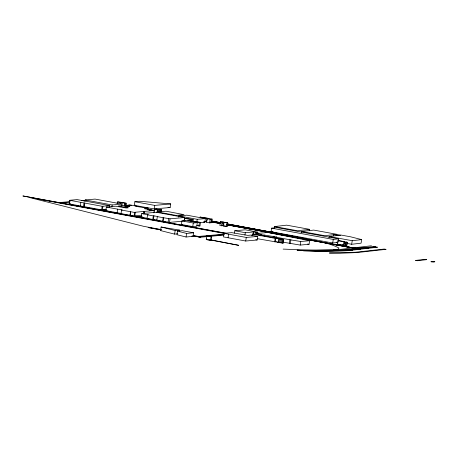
<?xml version="1.0" encoding="UTF-8"?>
<svg xmlns="http://www.w3.org/2000/svg" width="458" height="458" viewBox="0 0 458 458"><rect width="100%" height="100%" fill="white"/><g stroke="black" fill="none" stroke-linecap="round" stroke-linejoin="round"><path stroke-width="0.69" d="M106.485 209.443L101.613 209.861L69.055 203.862L69.622 200.289L77.133 199.602L109.76 205.625L109.479 207.411M80.293 205.934L80.86 202.362M83.459 206.518L84.026 202.946L69.622 200.289M84.18 206.65L84.764 203.077L102.18 206.295L109.76 205.625M84.988 201.171L85.177 199.98L95.058 199.087L122.046 204.068L112.164 204.961L85.177 199.98M84.198 206.65L84.764 203.077L84.026 202.946M101.613 209.861L102.18 206.295M102.415 209.81L102.913 206.226M106.348 207.068L122.2 209.987L121.582 210.045L121.015 213.617L121.633 213.56L105.787 210.634L106.348 207.068L115.742 206.214L126.202 207.989L128.263 207.8L118.387 205.98L123.116 205.55L127.307 206.323L131.457 205.539L128.709 205.029L128.521 206.22M111.878 206.747L112.164 204.961M117.162 203.753L117.448 201.967L118.525 201.864L126.225 203.243L125.755 206.22M120.483 203.753L120.672 202.562L126.225 203.243M120.74 203.758L120.929 202.568M121.759 205.854L122.2 202.802M124.273 205.636L124.645 203.255M124.822 206.306L125.297 203.329M134.297 205.304L134.864 201.732L139.856 201.274L170.702 203.93L170.136 207.503L154.163 208.968L134.297 205.304L135.545 205.19M134.068 216.044L134.635 212.472L135.333 212.409L134.772 215.981L134.068 216.044L121.015 213.617M141.711 213.588L148.22 214.791L147.613 214.842L147.047 218.414L147.653 218.363L141.144 217.161L141.711 213.588L156.321 212.283L184.614 217.504L184.047 221.077M143.709 213.829L144.007 211.43L154.254 210.52L144.379 208.699L147.659 208.401L147.476 209.587M143.915 213.789L144.293 211.407M143.984 213.8L144.362 211.419M147.945 209.329L148.134 208.138L144.138 207.56M154.163 208.968L154.724 205.396L170.702 203.93M147.047 218.414L152.749 219.468L153.316 215.895L153.951 215.85L157.907 216.582L157.357 216.628L156.791 220.201L169.471 222.393L181.963 221.266M153.877 212.901L154.506 209.117L154.987 209.071L157.873 209.604L157.403 212.581M152.749 219.468L153.384 219.422L153.951 215.85M156.928 212.626L157.34 209.638L154.506 209.117M157.312 212.501L157.781 209.524L155.892 209.02L160.815 209.775L160.529 211.562M158.348 212.054L158.726 209.672L160.815 209.775M159.235 212.169L159.613 209.787M160.042 211.636L160.323 209.85M160.46 211.63L160.741 209.844M160.718 212.043L161.336 209.644L160.958 212.025M179.399 231.324L179.588 230.134L161.119 227.008L160.552 230.58L174.601 234.118L177.761 233.826M162.607 221.277L163.174 217.705L170.038 218.821L184.614 217.504M163.162 221.225L163.729 217.653M168.097 222.136L168.659 218.563M169.471 222.393L170.038 218.821M174.601 234.118L175.168 230.551L179.588 230.134M178.591 217.103L178.78 215.913L186.835 215.18L205.361 218.598L204.795 222.17L200.049 222.594M177.492 231.135L176.925 234.708L186.057 237.009L193.064 236.368L193.625 232.796L182.255 230.7L177.492 231.135L186.624 233.437L193.625 232.796M181.374 224.494L181.935 220.922L185.948 220.538L197.312 222.634L196.751 226.206L192.738 226.584L181.374 224.494L182.708 224.368M184.419 220.779L184.797 218.397L186.125 218.277L193.236 219.594L192.955 221.38M186.057 237.009L186.624 233.437M191.753 220.911L191.942 219.72L193.236 219.594M192.738 226.584L193.305 223.017L197.312 222.634M196.848 221.701L197.226 219.319L205.361 218.598M198.875 226.034L199.442 222.462L200.484 222.359L199.917 225.931L196.831 225.657M207.44 218.386L208.585 218.598L207.056 218.735L206.489 222.307L209.604 222.88L211.573 222.703L212.14 219.13L199.98 217.069L208.207 218.311L207.766 218.351M204.674 221.609L206.65 221.975L207.216 218.403M206.272 239.574L206.839 236.007L207.394 235.956L211.613 236.734L211.046 240.307L206.272 239.574L211.046 240.307M209.604 222.88L210.17 219.308L212.14 219.13M210.485 240.353L211.052 236.78L211.613 236.734M220.395 221.884L219.829 225.456L221.523 225.771L222.96 225.645L223.521 222.078L220.395 221.884L223.521 222.078M221.523 225.771L222.09 222.199M223.115 225.863L223.676 222.29L224.334 222.233L227.723 222.857L227.157 226.429L223.115 225.863L227.157 226.429M224.019 233.34L223.458 236.912L245.717 241.023L257.167 239.981L257.734 236.408L250.698 235.109L247.749 235.378L231.668 232.641L224.019 233.34L246.284 237.45L257.734 236.408M226.504 226.487L227.071 222.92L227.723 222.857M228.067 237.765L228.634 234.193M234.404 233.145L234.782 230.763L245.276 229.807L257.894 232.2L257.614 233.986M244.927 235.086L245.305 232.704L253.572 231.954L255.89 232.383L257.894 232.2M245.717 241.023L246.284 237.45M251.997 235.876L252.284 234.09L253.652 233.969L283.754 239.431L283.164 243.089L282.741 243.101L257.276 238.687M253.194 234.336L253.572 231.954M255.512 234.765L255.89 232.383M256.102 234.748L256.291 233.557L267.815 232.475L309.637 240.702L309.07 244.274L300.213 245.07L283.078 242.179M260.167 235.91L260.356 234.719L261.799 234.576L256.291 233.557M264.484 236.294L264.672 235.103L276.993 237.112L276.014 237.198L275.825 238.389M336.596 242.167L337.993 242.419L332.708 242.998L271.073 231.737L271.64 228.164L276.924 227.592L338.559 238.853L338.09 241.824M272.968 237.862L273.157 236.671M273.97 237.776L274.159 236.586M274.64 241.893L275.206 238.326L283.754 239.431M275.161 241.847L275.727 238.274M278.87 242.568L279.437 238.996M279.89 242.757L280.456 239.185M280.977 242.923L281.544 239.351M281.979 243.049L282.546 239.477M282.741 243.101L283.307 239.534M289.324 243.33L289.891 239.763L300.78 241.498L309.637 240.702M290.338 243.25L290.904 239.677M301.461 232.693L301.65 231.502L313.724 230.093L336.773 234.284L324.699 235.698L301.65 231.502M300.213 245.07L300.78 241.498M309.465 230.54L309.654 229.349L286.616 225.159L274.537 226.567L274.245 228.353L274.537 226.567L297.568 230.763L309.654 229.349M329.004 237.696L329.193 236.505L341.233 235.097L350.427 236.769L361.654 239.597L361.087 243.169L351.675 244.274L346.786 243.381M333.676 235.818L333.865 234.628L338.325 235.435M332.708 242.998L333.275 239.425L338.559 238.853M337.431 244.177L337.998 240.61L344.754 241.618L344.187 245.19L337.431 244.177L340.866 244.583M343.414 245.276L343.981 241.704L344.754 241.618M345.12 245.625L345.91 242.036L347.307 242.293L346.74 245.866L345.12 245.625L346.74 245.866M345.343 245.608L345.532 244.417M345.721 243.227L345.91 242.036M346.511 245.883L347.307 242.293M351.675 244.274L352.242 240.702L361.654 239.597M283.164 243.089L282.706 242.832M371.438 245.78L340.386 249.404L316.117 250.034A421.36 33.795 9 0 1 299.332 249.742L283.147 249.1M271.073 231.737L273.054 231.525M141.951 216.291L136.272 216.886L225.634 233.328M141.545 216.817L136.896 217.046L22.9 195.961L226.876 233.403M105.718 209.712C95.132 210.411 102.048 210.737 106.004 210.17M157.873 209.604L157.34 209.638M148.134 208.138L144.78 207.869L147.659 208.401M276.008 241.767L276.523 241.721M145.558 207.903L135.837 206.34L136.747 206.255L130.112 204.903L128.709 205.029M224.3 234.565L198.846 236.923L200.593 237.215L206.947 236.631M208.356 236.505L223.882 235.074M69.055 203.862L70.423 203.736M105.787 210.634L107.126 210.514M141.511 215.203L134.16 215.867L134.772 215.981M162.779 213.474L164.828 213.291L176.044 215.392M174.109 215.563L184.047 214.659L166.042 211.212L157.563 211.98L164.725 213.302M156.791 220.201L157.34 220.149L153.384 219.422M223.893 234.158L198.543 236.454L192.927 235.418M264.672 235.103L260.356 234.719M70.183 201.612L59.053 202.602L60.754 202.917L69.793 202.11M81.306 200.621L86.35 200.192M83.705 200.873L85.096 200.753M159.882 209.375L161.336 209.644M141.144 217.161L142.535 217.035M204.062 221.918L203.621 221.953L204.795 222.17M333.613 249.713C334.775 249.163 339.046 250.165 338.926 248.024C328.478 242.379 316.083 241.343 304.662 238.521L227.334 223.865M117.672 209.157L117.122 212.73M200.421 237.215L193.076 235.75M168.034 207.319L170.136 207.503M206.764 239.15L206.255 239.139L206.85 239.299M279.54 238.607L278.046 238.561L278.67 238.818L278.103 242.391L277.479 242.133L278.974 242.179M199.808 237.147L200.146 237.192M157.781 209.524L158.726 209.672M136.885 217.046L138.058 217.155L136.369 216.926M354.16 248.396L359.255 248.454L375.428 246.725L353.788 248.299L355.059 248.809C335.829 251.27 316.398 250.852 297.07 250.234L315.986 250.881L332.165 250.795L346.397 250.039L356.255 249.009L353.788 248.293L354.979 248.482L354.606 248.379L304.524 239.013M125.578 205.39L129.099 206.003M149.903 209.816L154.672 210.663M293.326 236.397L227.248 224.437M281.533 234.301L227.729 224.409M336.092 234.364L340.552 235.177M329.193 236.505L352.242 240.702M343.992 242.877L345.389 243.129M271.64 228.164L333.275 239.425M337.998 240.61L343.981 241.704M342.195 244.824L344.187 245.19M222.599 223.956L223.985 224.208M226.75 224.718L253.051 229.561M220.842 223.733L211.132 221.935M227.071 224.878L305.961 239.442M305.967 239.442L360.091 249.232L377.518 247.223L375.766 246.931L350.565 249.959L340.844 250.629L319.278 251.018L303.333 250.761L320.852 251.339L338.147 251.121L347.714 250.675L360.606 249.238L344.914 246.387L349.265 247.314M200.484 222.359L187.86 220.327L199.442 222.462M181.935 220.922L193.305 223.017M197.873 225.559L199.917 225.931M134.864 201.732L154.724 205.396M345.687 242.053L347.078 242.311M117.448 201.967L120.672 202.562M207.056 218.735L210.17 219.308M223.676 222.29L227.071 222.92M211.951 221.031L220.338 222.577M211.161 221.002L220.269 222.68M227.271 223.973L282.151 234.13M147.802 209.426L154.827 210.72M211.127 221.111L220.275 222.8M227.311 224.099L293.681 236.38M125.578 205.442L129.093 206.089M147.379 209.466L150.195 209.987M151.598 210.245L154.415 210.766M211.378 221.277L220.521 222.96M222.634 223.349L224.042 223.613M227.557 224.26L304.662 238.521M126.002 205.642L128.807 206.157M148.455 209.781L149.858 210.039M153.361 210.686L154.764 210.949M211.59 221.432L220.71 223.115M125.732 205.705L129.11 206.329M211.104 221.46L220.229 223.143M125.429 205.797L128.217 206.306M211.064 221.592L220.184 223.281M227.197 224.575L346.7 246.673L312.39 240.45M125.566 205.974L127.656 206.358M211.201 221.775L220.321 223.458M226.636 224.626L306.333 239.408M178.78 215.913L197.226 219.319M205.012 221.403L206.329 221.643M209.701 222.359L211.573 222.703M184.797 218.397L191.942 219.72M144.007 211.43L134.721 212.3L135.333 212.409M276.014 237.198L289.891 239.763M183.681 220.493L185.043 220.745M307.667 244.017L309.07 244.274M234.782 230.763L245.305 232.704M252.284 234.09L275.206 238.326M121.582 210.045L134.635 212.472M147.613 214.842L153.316 215.895M157.357 216.628L163.174 217.705M224.025 233.403L29.341 197.495L143.778 226.349L161.331 229.59M255.759 239.717L257.167 239.981M206.839 236.007L211.052 236.78M161.107 229.83L148.152 227.506L161.227 230.008M193.202 235.927L199.453 237.084M191.725 236.122L193.064 236.368M210.926 239.9L238.715 245.328L209.615 239.815M147.854 209.421L149.829 209.798M125.904 205.699L129.196 206.323M128.412 205.47L125.658 204.829M161.119 227.008L175.168 230.551M130.582 211.728L130.02 215.3L130.582 211.728M431.052 261.753C435.043 262.829 437.161 260.768 431.052 261.753M350.565 249.959L352.322 250.251L350.582 249.959M368.18 248.293L366.4 248.024L368.18 248.293M358.854 248.946L360.572 249.261L358.854 248.946M385.945 249.347L357.085 252.564L340.214 253.24L329.342 253.005L355.391 252.249L384.193 249.06L385.945 249.347M415.612 260.419L417.324 260.734L426.747 259.64L425.001 259.348L415.612 260.419M345.046 246.375L360.583 249.261L345.046 246.375"/></g></svg>
